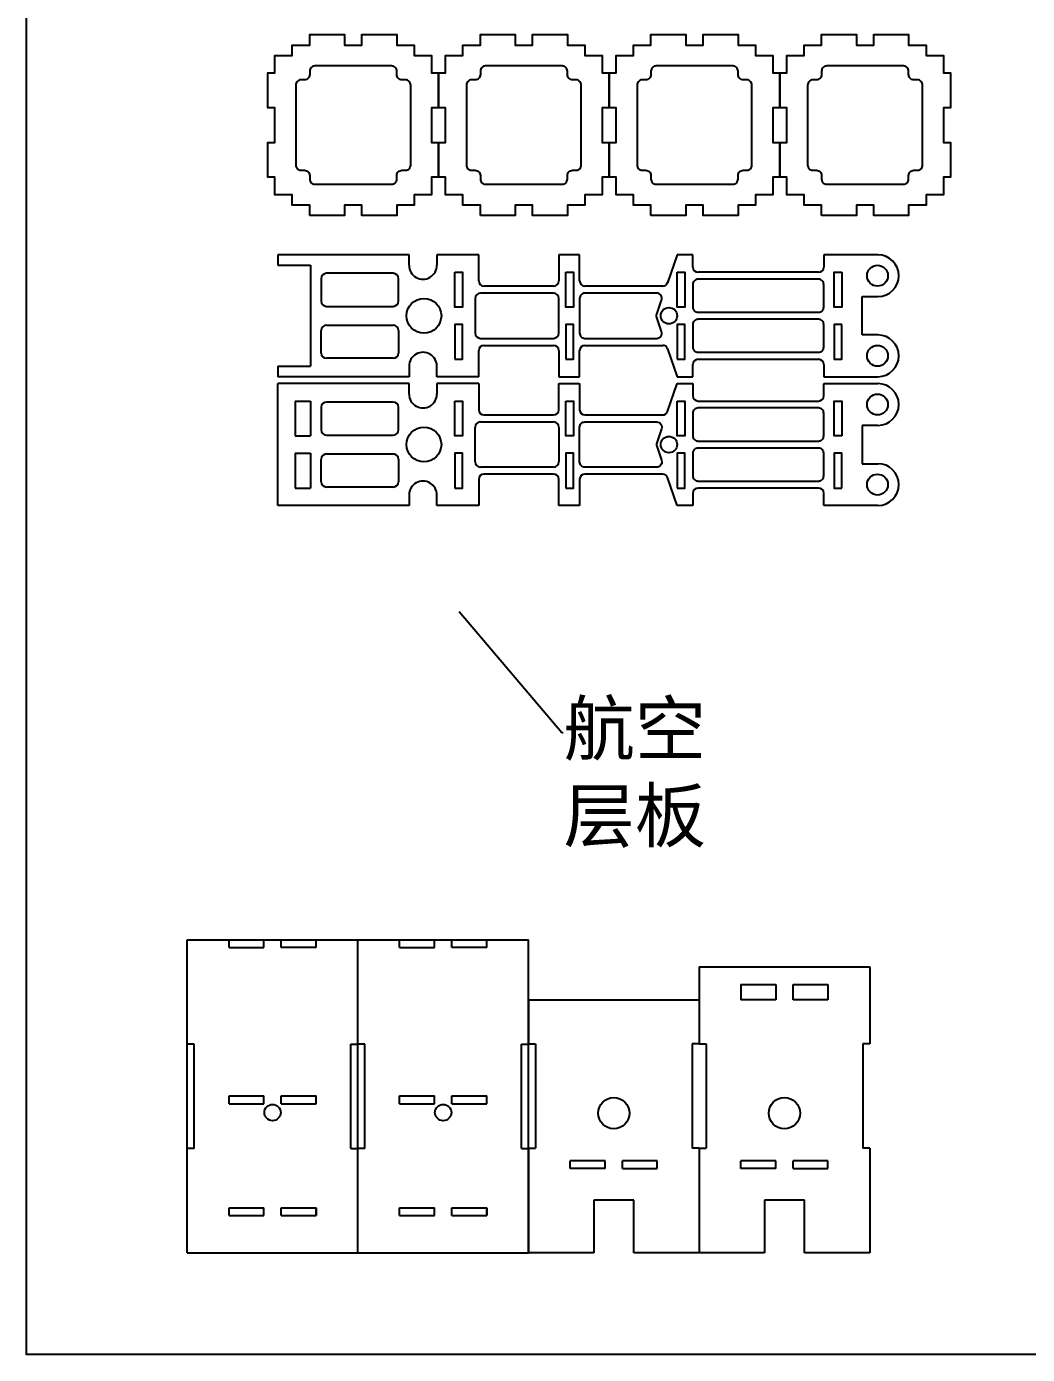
# Model space of a CAD drawing. Header units: inches. Extents: x -22 to 1081, y -135 to 712.
# Drawn here: x -22.3 to 265.2, y -15 to 366.5 of the extents above; entities that cross this region are included whole.
import ezdxf
from ezdxf import colors
from ezdxf.entities.mleader import LeaderData, LeaderLine
from ezdxf.math import Vec2, Vec3

# ---------------------------------------------------------------- set-up
doc = ezdxf.new("R2010")
doc.units = ezdxf.units.IN
doc.header["$MEASUREMENT"] = 0
doc.styles.get("Standard").update_dxf_attribs({"font": 'arial.ttf'})

msp = doc.modelspace()

# ---------------------------------------------------------------- linework, layer by layer
for p, q in [((87.56, 300.89), (49.84, 300.89)), ((49.84, 300.89), (49.84, 297.89)), ((49.84, 297.89), (59.24, 297.89)), ((59.24, 297.89), (59.24, 268.89)), ((49.84, 268.89), (49.84, 265.89)), ((49.84, 268.89), (59.24, 268.89)), ((87.56, 265.89), (49.84, 265.89)), ((87.56, 263.89), (49.84, 263.89)), ((49.84, 228.89), (49.84, 263.89)), ((54.84, 258.89), (59.24, 258.89)), ((54.84, 258.89), (54.84, 248.89)), ((59.24, 258.89), (59.24, 248.89)), ((54.84, 248.89), (59.24, 248.89)), ((54.84, 243.89), (59.24, 243.89)), ((54.84, 243.89), (54.84, 233.89)), ((59.24, 243.89), (59.24, 233.89)), ((54.84, 233.89), (59.24, 233.89)), ((87.56, 228.89), (49.84, 228.89)), ((23.86, 14.18), (23.86, 104.11)), ((23.86, 104.11), (72.86, 104.11)), ((35.86, 101.91), (35.86, 104.11)), ((45.86, 101.91), (45.86, 104.11)), ((50.86, 101.91), (50.86, 104.11)), ((50.86, 101.91), (50.86, 104.11)), ((60.86, 101.91), (60.86, 104.11)), ((60.86, 101.91), (60.86, 104.11)), ((72.86, 14.18), (72.86, 104.11)), ((72.86, 14.18), (72.86, 104.11)), ((72.86, 104.11), (121.86, 104.11)), ((84.86, 101.91), (84.86, 104.11)), ((94.86, 101.91), (94.86, 104.11)), ((99.86, 101.91), (99.86, 104.11)), ((99.86, 101.91), (99.86, 104.11)), ((109.86, 101.91), (109.86, 104.11)), ((109.86, 101.91), (109.86, 104.11)), ((121.86, 39.26), (121.86, 104.11)), ((35.86, 101.91), (45.86, 101.91)), ((60.86, 101.91), (50.86, 101.91)), ((84.86, 101.91), (94.86, 101.91)), ((109.86, 101.91), (99.86, 101.91)), ((121.86, 69.26), (121.86, 99.26)), ((170.86, 96.28), (219.86, 96.28)), ((170.86, 96.28), (170.86, 74.18)), ((219.86, 96.28), (219.86, 74.18)), ((182.86, 91.28), (182.86, 86.88)), ((182.86, 91.28), (192.86, 91.28)), ((192.86, 91.28), (192.86, 86.88)), ((197.86, 86.88), (197.86, 91.28)), ((197.86, 91.28), (207.86, 91.28)), ((207.86, 91.28), (207.86, 86.88)), ((121.86, 86.88), (170.86, 86.88)), ((121.86, 86.88), (121.86, 74.18)), ((170.86, 86.88), (170.86, 74.18)), ((192.86, 86.88), (182.86, 86.88)), ((207.86, 86.88), (197.86, 86.88)), ((25.86, 74.11), (23.86, 74.11)), ((25.86, 44.11), (25.86, 74.11)), ((70.86, 44.11), (70.86, 74.11)), ((70.86, 74.11), (72.86, 74.11)), ((74.86, 74.11), (72.86, 74.11)), ((74.86, 44.11), (74.86, 74.11)), ((119.86, 44.11), (119.86, 74.11)), ((119.86, 74.11), (121.86, 74.11)), ((121.86, 74.18), (123.86, 74.18)), ((123.86, 74.18), (123.86, 44.18)), ((168.86, 74.18), (168.86, 44.18)), ((170.86, 74.18), (168.86, 74.18)), ((170.86, 74.18), (172.86, 74.18)), ((172.86, 74.18), (172.86, 44.18)), ((217.86, 74.18), (217.86, 44.18)), ((219.86, 74.18), (217.86, 74.18)), ((35.86, 59.31), (45.86, 59.31)), ((35.86, 57.01), (35.86, 59.31)), ((45.86, 57.01), (45.86, 59.31)), ((50.86, 57.01), (50.86, 59.31)), ((50.86, 57.01), (50.86, 59.31)), ((50.86, 59.31), (60.86, 59.31)), ((60.86, 57.01), (60.86, 59.31)), ((84.86, 59.31), (94.86, 59.31)), ((84.86, 57.01), (84.86, 59.31)), ((94.86, 57.01), (94.86, 59.31)), ((99.86, 57.01), (99.86, 59.31)), ((99.86, 57.01), (99.86, 59.31)), ((99.86, 59.31), (109.86, 59.31)), ((109.86, 57.01), (109.86, 59.31)), ((35.86, 57.01), (45.86, 57.01)), ((50.86, 57.01), (60.86, 57.01)), ((84.86, 57.01), (94.86, 57.01)), ((99.86, 57.01), (109.86, 57.01)), ((25.86, 44.11), (23.86, 44.11)), ((70.86, 44.11), (72.86, 44.11)), ((74.86, 44.11), (72.86, 44.11)), ((119.86, 44.11), (121.86, 44.11)), ((121.86, 44.18), (121.86, 14.18)), ((121.86, 44.18), (123.86, 44.18)), ((170.86, 44.18), (168.86, 44.18)), ((170.86, 44.18), (170.86, 14.18)), ((170.86, 44.18), (172.86, 44.18)), ((170.86, 44.18), (170.86, 14.18)), ((170.86, 44.18), (170.86, 14.18)), ((219.86, 44.18), (217.86, 44.18)), ((219.86, 44.18), (219.86, 14.18)), ((219.86, 44.18), (219.86, 14.18)), ((121.86, 14.18), (121.86, 39.26)), ((133.86, 38.36), (133.86, 40.56)), ((143.86, 40.56), (133.86, 40.56)), ((143.86, 38.36), (133.86, 38.36)), ((143.86, 38.36), (143.86, 40.56)), ((148.86, 38.36), (148.86, 40.56)), ((158.86, 40.56), (148.86, 40.56)), ((148.86, 38.36), (158.86, 38.36)), ((158.86, 38.36), (158.86, 40.56)), ((182.86, 38.36), (182.86, 40.56)), ((192.86, 40.56), (182.86, 40.56)), ((192.86, 38.36), (182.86, 38.36)), ((192.86, 38.36), (192.86, 40.56)), ((197.86, 38.36), (197.86, 40.56)), ((207.86, 40.56), (197.86, 40.56)), ((197.86, 38.36), (207.86, 38.36)), ((207.86, 38.36), (207.86, 40.56)), ((35.86, 27.06), (45.86, 27.06)), ((35.86, 24.86), (35.86, 27.06)), ((45.86, 24.86), (45.86, 27.06)), ((50.86, 24.86), (50.86, 27.06)), ((50.86, 27.06), (60.86, 27.06)), ((60.86, 24.86), (60.86, 27.06)), ((60.86, 27.06), (60.86, 24.86)), ((60.86, 24.86), (60.86, 27.06)), ((84.86, 27.06), (94.86, 27.06)), ((84.86, 24.86), (84.86, 27.06)), ((94.86, 24.86), (94.86, 27.06)), ((99.86, 24.86), (99.86, 27.06)), ((99.86, 27.06), (109.86, 27.06)), ((109.86, 24.86), (109.86, 27.06)), ((109.86, 27.06), (109.86, 24.86)), ((109.86, 24.86), (109.86, 27.06)), ((146.36, 29.28), (140.61, 29.28)), ((140.61, 29.28), (140.61, 14.18)), ((152.11, 29.28), (146.36, 29.28)), ((152.11, 14.18), (152.11, 29.28)), ((195.36, 29.28), (189.61, 29.28)), ((189.61, 29.28), (189.61, 14.18)), ((201.11, 29.28), (195.36, 29.28)), ((201.11, 14.18), (201.11, 29.28)), ((35.86, 24.86), (45.86, 24.86)), ((50.86, 24.86), (60.86, 24.86)), ((84.86, 24.86), (94.86, 24.86)), ((99.86, 24.86), (109.86, 24.86)), ((23.86, 14.18), (54.11, 14.18)), ((54.11, 14.18), (72.86, 14.18)), ((72.86, 14.18), (103.11, 14.18)), ((103.11, 14.18), (121.86, 14.18)), ((140.61, 14.18), (121.86, 14.18)), ((170.86, 14.18), (152.11, 14.18)), ((189.61, 14.18), (170.86, 14.18)), ((219.86, 14.18), (201.11, 14.18))]:
    msp.add_line(p, q)
at = {"color": 0}
for p, q in [((77.56, 300.89), (77.56, 300.89)), ((87.56, 297.89), (87.56, 300.89)), ((107.56, 300.89), (95.56, 300.89)), ((95.56, 300.89), (95.56, 297.89)), ((107.56, 293.39), (107.56, 300.89)), ((136.56, 300.89), (130.56, 300.89)), ((130.56, 300.89), (130.56, 293.39)), ((136.56, 293.39), (136.56, 300.89)), ((164.56, 300.89), (161.83, 292.9)), ((169.06, 300.89), (164.56, 300.89)), ((169.06, 297.39), (169.06, 300.89)), ((222.21, 300.89), (206.66, 300.89)), ((206.66, 300.89), (206.66, 297.39)), ((62.34, 294.1), (62.34, 287.6)), ((83.04, 295.6), (63.84, 295.6)), ((84.54, 287.6), (84.54, 294.1)), ((205.16, 295.89), (170.56, 295.89)), ((129.06, 291.89), (109.06, 291.89)), ((160.41, 291.89), (138.06, 291.89)), ((106.56, 288.39), (106.56, 278.39)), ((129.06, 289.89), (108.06, 289.89)), ((130.56, 278.39), (130.56, 288.39)), ((217.73, 277.89), (217.73, 288.89)), ((217.73, 288.89), (222.21, 288.89)), ((63.84, 286.1), (83.04, 286.1)), ((62.34, 272.68), (62.34, 279.18)), ((63.84, 280.68), (83.04, 280.68)), ((84.54, 279.18), (84.54, 272.68)), ((108.06, 276.89), (129.06, 276.89)), ((109.06, 274.89), (129.06, 274.89)), ((138.06, 274.89), (160.41, 274.89)), ((222.21, 277.89), (217.73, 277.89)), ((83.04, 271.18), (63.84, 271.18)), ((107.56, 265.89), (107.56, 273.39)), ((130.56, 273.39), (130.56, 265.89)), ((136.56, 265.89), (136.56, 273.39)), ((161.83, 273.88), (164.56, 265.89)), ((170.56, 270.89), (205.16, 270.89)), ((87.56, 268.89), (87.56, 265.89)), ((95.56, 265.89), (95.56, 268.89)), ((169.06, 265.89), (169.06, 269.39)), ((206.66, 269.39), (206.66, 265.89)), ((77.56, 265.89), (77.56, 265.89)), ((77.56, 263.89), (77.56, 263.89)), ((87.56, 260.89), (87.56, 263.89)), ((107.56, 265.89), (95.56, 265.89)), ((107.56, 263.89), (95.56, 263.89)), ((95.56, 263.89), (95.56, 260.89)), ((107.56, 263.89), (107.56, 256.39)), ((130.56, 265.89), (136.56, 265.89)), ((130.56, 256.39), (130.56, 263.89)), ((130.56, 263.89), (136.56, 263.89)), ((136.56, 263.89), (136.56, 256.39)), ((161.83, 255.91), (164.56, 263.89)), ((164.56, 265.89), (169.06, 265.89)), ((164.56, 263.89), (169.06, 263.89)), ((169.06, 263.89), (169.06, 260.39)), ((206.66, 265.89), (222.21, 265.89)), ((206.66, 260.39), (206.66, 263.89)), ((206.66, 263.89), (222.21, 263.89)), ((62.34, 257.11), (62.34, 250.61)), ((83.04, 258.61), (63.84, 258.61)), ((84.54, 250.61), (84.54, 257.11)), ((170.56, 258.89), (205.16, 258.89)), ((108.06, 252.89), (129.06, 252.89)), ((109.06, 254.89), (129.06, 254.89)), ((138.06, 254.89), (160.41, 254.89)), ((222.21, 251.89), (217.73, 251.89)), ((217.73, 251.89), (217.73, 240.89)), ((63.84, 249.11), (83.04, 249.11)), ((106.56, 241.39), (106.56, 251.39)), ((130.56, 251.39), (130.56, 241.39)), ((62.34, 235.68), (62.34, 242.18)), ((63.84, 243.68), (83.04, 243.68)), ((84.54, 242.18), (84.54, 235.68)), ((217.73, 240.89), (222.21, 240.89)), ((129.06, 239.89), (108.06, 239.89)), ((129.06, 237.89), (109.06, 237.89)), ((160.41, 237.89), (138.06, 237.89)), ((164.56, 228.89), (161.83, 236.88)), ((83.04, 234.18), (63.84, 234.18)), ((107.56, 236.39), (107.56, 228.89)), ((130.56, 228.89), (130.56, 236.39)), ((136.56, 236.39), (136.56, 228.89)), ((205.16, 233.89), (170.56, 233.89)), ((87.56, 231.89), (87.56, 228.89)), ((95.56, 228.89), (95.56, 231.89)), ((169.06, 232.39), (169.06, 228.89)), ((206.66, 228.89), (206.66, 232.39)), ((87.56, 228.89), (87.56, 228.89)), ((107.56, 228.89), (95.56, 228.89)), ((136.56, 228.89), (130.56, 228.89)), ((169.06, 228.89), (164.56, 228.89)), ((222.21, 228.89), (206.66, 228.89))]:
    msp.add_line(p, q, dxfattribs=at)
for points in [[(-22.28, 711.77), (602.97, 711.77), (602.97, -15.04), (-22.28, -15.04)], [(59.04, 312.18), (59.04, 315.18), (54.04, 315.18), (54.04, 318.18), (49.04, 318.18), (49.04, 323.18), (47.04, 323.18), (47.04, 333.18), (49.04, 333.18), (49.04, 343.18), (47.04, 343.18), (47.04, 353.18), (49.04, 353.18), (49.04, 358.18), (54.04, 358.18), (54.04, 361.18), (59.04, 361.18), (59.04, 364.18), (69.04, 364.18), (69.04, 361.18), (74.04, 361.18), (74.04, 364.18), (84.04, 364.18), (84.04, 361.18), (89.04, 361.18), (89.04, 358.18), (94.04, 358.18), (94.04, 353.18), (96.04, 353.18), (96.04, 343.18), (94.04, 343.18), (94.04, 333.18), (96.04, 333.18), (96.04, 323.18), (94.04, 323.18), (94.04, 318.18), (89.04, 318.18), (89.04, 315.18), (84.04, 315.18), (84.04, 312.18), (74.04, 312.18), (74.04, 315.18), (69.04, 315.18), (69.04, 312.18)], [(108.04, 312.18), (108.04, 315.18), (103.04, 315.18), (103.04, 318.18), (98.04, 318.18), (98.04, 323.18), (96.04, 323.18), (96.04, 333.18), (98.04, 333.18), (98.04, 343.18), (96.04, 343.18), (96.04, 353.18), (98.04, 353.18), (98.04, 358.18), (103.04, 358.18), (103.04, 361.18), (108.04, 361.18), (108.04, 364.18), (118.04, 364.18), (118.04, 361.18), (123.04, 361.18), (123.04, 364.18), (133.04, 364.18), (133.04, 361.18), (138.04, 361.18), (138.04, 358.18), (143.04, 358.18), (143.04, 353.18), (145.04, 353.18), (145.04, 343.18), (143.04, 343.18), (143.04, 333.18), (145.04, 333.18), (145.04, 323.18), (143.04, 323.18), (143.04, 318.18), (138.04, 318.18), (138.04, 315.18), (133.04, 315.18), (133.04, 312.18), (123.04, 312.18), (123.04, 315.18), (118.04, 315.18), (118.04, 312.18)], [(157.04, 312.18), (157.04, 315.18), (152.04, 315.18), (152.04, 318.18), (147.04, 318.18), (147.04, 323.18), (145.04, 323.18), (145.04, 333.18), (147.04, 333.18), (147.04, 343.18), (145.04, 343.18), (145.04, 353.18), (147.04, 353.18), (147.04, 358.18), (152.04, 358.18), (152.04, 361.18), (157.04, 361.18), (157.04, 364.18), (167.04, 364.18), (167.04, 361.18), (172.04, 361.18), (172.04, 364.18), (182.04, 364.18), (182.04, 361.18), (187.04, 361.18), (187.04, 358.18), (192.04, 358.18), (192.04, 353.18), (194.04, 353.18), (194.04, 343.18), (192.04, 343.18), (192.04, 333.18), (194.04, 333.18), (194.04, 323.18), (192.04, 323.18), (192.04, 318.18), (187.04, 318.18), (187.04, 315.18), (182.04, 315.18), (182.04, 312.18), (172.04, 312.18), (172.04, 315.18), (167.04, 315.18), (167.04, 312.18)], [(206.04, 312.18), (206.04, 315.18), (201.04, 315.18), (201.04, 318.18), (196.04, 318.18), (196.04, 323.18), (194.04, 323.18), (194.04, 333.18), (196.04, 333.18), (196.04, 343.18), (194.04, 343.18), (194.04, 353.18), (196.04, 353.18), (196.04, 358.18), (201.04, 358.18), (201.04, 361.18), (206.04, 361.18), (206.04, 364.18), (216.04, 364.18), (216.04, 361.18), (221.04, 361.18), (221.04, 364.18), (231.04, 364.18), (231.04, 361.18), (236.04, 361.18), (236.04, 358.18), (241.04, 358.18), (241.04, 353.18), (243.04, 353.18), (243.04, 343.18), (241.04, 343.18), (241.04, 333.18), (243.04, 333.18), (243.04, 323.18), (241.04, 323.18), (241.04, 318.18), (236.04, 318.18), (236.04, 315.18), (231.04, 315.18), (231.04, 312.18), (221.04, 312.18), (221.04, 315.18), (216.04, 315.18), (216.04, 312.18)]]:
    msp.add_lwpolyline(points, close=True)
for points in [[(88.04, 349.68, 0.414214), (86.54, 351.18), (85.54, 351.18, -0.414214), (84.04, 352.68), (84.04, 353.68, 0.414214), (82.54, 355.18), (60.54, 355.18, 0.414214), (59.04, 353.68), (59.04, 352.68, -0.414214), (57.54, 351.18), (56.54, 351.18, 0.414214), (55.04, 349.68), (55.04, 326.68, 0.414214), (56.54, 325.18), (57.54, 325.18, -0.414214), (59.04, 323.68), (59.04, 322.68, 0.414214), (60.54, 321.18), (82.54, 321.18, 0.414214), (84.04, 322.68), (84.04, 323.68, -0.414214), (85.54, 325.18), (86.54, 325.18, 0.414214), (88.04, 326.68)], [(137.04, 349.68, 0.414214), (135.54, 351.18), (134.54, 351.18, -0.414214), (133.04, 352.68), (133.04, 353.68, 0.414214), (131.54, 355.18), (109.54, 355.18, 0.414214), (108.04, 353.68), (108.04, 352.68, -0.414214), (106.54, 351.18), (105.54, 351.18, 0.414214), (104.04, 349.68), (104.04, 326.68, 0.414214), (105.54, 325.18), (106.54, 325.18, -0.414214), (108.04, 323.68), (108.04, 322.68, 0.414214), (109.54, 321.18), (131.54, 321.18, 0.414214), (133.04, 322.68), (133.04, 323.68, -0.414214), (134.54, 325.18), (135.54, 325.18, 0.414214), (137.04, 326.68)], [(186.04, 349.68, 0.414214), (184.54, 351.18), (183.54, 351.18, -0.414214), (182.04, 352.68), (182.04, 353.68, 0.414214), (180.54, 355.18), (158.54, 355.18, 0.414214), (157.04, 353.68), (157.04, 352.68, -0.414214), (155.54, 351.18), (154.54, 351.18, 0.414214), (153.04, 349.68), (153.04, 326.68, 0.414214), (154.54, 325.18), (155.54, 325.18, -0.414214), (157.04, 323.68), (157.04, 322.68, 0.414214), (158.54, 321.18), (180.54, 321.18, 0.414214), (182.04, 322.68), (182.04, 323.68, -0.414214), (183.54, 325.18), (184.54, 325.18, 0.414214), (186.04, 326.68)], [(235.04, 349.68, 0.414214), (233.54, 351.18), (232.54, 351.18, -0.414214), (231.04, 352.68), (231.04, 353.68, 0.414214), (229.54, 355.18), (207.54, 355.18, 0.414214), (206.04, 353.68), (206.04, 352.68, -0.414214), (204.54, 351.18), (203.54, 351.18, 0.414214), (202.04, 349.68), (202.04, 326.68, 0.414214), (203.54, 325.18), (204.54, 325.18, -0.414214), (206.04, 323.68), (206.04, 322.68, 0.414214), (207.54, 321.18), (229.54, 321.18, 0.414214), (231.04, 322.68), (231.04, 323.68, -0.414214), (232.54, 325.18), (233.54, 325.18, 0.414214), (235.04, 326.68)]]:
    msp.add_lwpolyline(points, format="xyb", close=True)
for points in [[(100.76, 295.89), (102.96, 295.89), (102.96, 285.89), (100.76, 285.89)], [(132.61, 295.9), (134.81, 295.9), (134.76, 285.9), (132.61, 285.9)], [(164.56, 295.89), (166.76, 295.89), (166.76, 285.89), (164.56, 285.89)], [(211.86, 295.89), (211.86, 285.89), (209.66, 285.89), (209.66, 295.89)], [(100.76, 270.89), (102.96, 270.89), (102.96, 280.89), (100.76, 280.89)], [(132.56, 270.89), (134.76, 270.89), (134.76, 280.89), (132.56, 280.89)], [(164.56, 270.89), (166.76, 270.89), (166.76, 280.89), (164.56, 280.89)], [(211.86, 280.89), (209.66, 280.89), (209.66, 270.89), (211.86, 270.89)], [(100.76, 258.89), (102.96, 258.89), (102.96, 248.89), (100.76, 248.89)], [(132.56, 258.89), (134.76, 258.89), (134.76, 248.9), (132.56, 248.89)], [(164.56, 258.89), (166.76, 258.89), (166.76, 248.89), (164.56, 248.89)], [(211.86, 248.89), (209.66, 248.89), (209.66, 258.89), (211.86, 258.89)], [(100.76, 233.89), (102.96, 233.89), (102.96, 243.89), (100.76, 243.89)], [(132.61, 233.89), (134.81, 233.89), (134.76, 243.89), (132.61, 243.89)], [(164.56, 233.89), (166.76, 233.89), (166.76, 243.89), (164.56, 243.89)], [(211.86, 233.89), (211.86, 243.89), (209.66, 243.89), (209.66, 233.89)]]:
    msp.add_lwpolyline(points, close=True, dxfattribs=at)
for points in [[(206.66, 285.89), (206.66, 292.39, 0.414214), (205.16, 293.89), (170.56, 293.89, 0.414214), (169.06, 292.39), (169.06, 285.89, 0.414214), (170.56, 284.39), (205.16, 284.39, 0.414214)], [(160.11, 287.9, 0.514618), (158.69, 289.89), (138.06, 289.89, 0.414214), (136.56, 288.39), (136.56, 278.39, 0.414214), (138.06, 276.89), (158.69, 276.89, 0.514618), (160.11, 278.88), (158.73, 282.9, -0.166667), (158.73, 283.88)], [(169.06, 280.89), (169.06, 274.39, 0.414214), (170.56, 272.89), (205.16, 272.89, 0.414214), (206.66, 274.39), (206.66, 280.89, 0.414214), (205.16, 282.39), (170.56, 282.39, 0.414214)], [(206.66, 248.89), (206.66, 255.39, 0.414214), (205.16, 256.89), (170.56, 256.89, 0.414214), (169.06, 255.39), (169.06, 248.89, 0.414214), (170.56, 247.39), (205.16, 247.39, 0.414214)], [(160.11, 241.88, -0.514618), (158.69, 239.89), (138.06, 239.89, -0.414214), (136.56, 241.39), (136.56, 251.39, -0.414214), (138.06, 252.89), (158.69, 252.89, -0.514618), (160.11, 250.91), (158.73, 246.88, 0.166667), (158.73, 245.91)], [(169.06, 243.89), (169.06, 237.39, 0.414214), (170.56, 235.89), (205.16, 235.89, 0.414214), (206.66, 237.39), (206.66, 243.89, 0.414214), (205.16, 245.39), (170.56, 245.39, 0.414214)]]:
    msp.add_lwpolyline(points, format="xyb", close=True, dxfattribs=at)
for centre, radius in [((222.1, 294.89), 3), ((91.84, 283.39), 5), ((162.21, 283.39), 2.35), ((222.1, 271.89), 3), ((222.1, 257.89), 3), ((91.84, 246.39), 5), ((162.21, 246.39), 2.35), ((222.1, 234.89), 3)]:
    msp.add_circle(centre, radius, dxfattribs=at)
for centre, radius in [((146.36, 54.28), 4.5), ((195.36, 54.28), 4.5), ((48.36, 54.46), 2.35), ((97.36, 54.46), 2.35)]:
    msp.add_circle(centre, radius)
for centre, radius, start, end in [((91.56, 297.89), 4, 180, 0.9634), ((222.21, 294.89), 6, 270, 90), ((63.84, 294.1), 1.5, 90, 180), ((83.04, 294.1), 1.5, 0, 90), ((170.56, 297.39), 1.5, 180, 270), ((205.16, 297.39), 1.5, 270, 0), ((109.06, 293.39), 1.5, 180, 270), ((129.06, 293.39), 1.5, 270, 0), ((138.06, 293.39), 1.5, 180, 270), ((160.41, 293.39), 1.5, 270, 341.0754), ((63.84, 287.6), 1.5, 180, 270), ((83.04, 287.6), 1.5, 270, 0), ((108.06, 288.39), 1.5, 90, 180), ((129.06, 288.39), 1.5, 0, 90), ((63.84, 279.18), 1.5, 90, 180), ((83.04, 279.18), 1.5, 0, 90), ((108.06, 278.39), 1.5, 180, 270), ((109.06, 273.39), 1.5, 90, 180), ((129.06, 278.39), 1.5, 270, 0), ((129.06, 273.39), 1.5, 0, 90), ((138.06, 273.39), 1.5, 90, 180), ((160.41, 273.39), 1.5, 18.9246, 90), ((222.21, 271.89), 6, 270, 90), ((63.84, 272.68), 1.5, 180, 270), ((83.04, 272.68), 1.5, 270, 0), ((91.56, 268.89), 4, 359.0366, 180), ((170.56, 269.39), 1.5, 90, 180), ((205.16, 269.39), 1.5, 0, 90), ((222.21, 257.89), 6, 270, 90), ((91.56, 260.89), 4, 180, 0.9634), ((170.56, 260.39), 1.5, 180, 270), ((205.16, 260.39), 1.5, 270, 0), ((63.84, 257.11), 1.5, 90, 180), ((83.04, 257.11), 1.5, 0, 90), ((109.06, 256.39), 1.5, 180, 270), ((129.06, 256.39), 1.5, 270, 0), ((138.06, 256.39), 1.5, 180, 270), ((160.41, 256.39), 1.5, 270, 341.0754), ((108.06, 251.39), 1.5, 90, 180), ((129.06, 251.39), 1.5, 0, 90), ((63.84, 250.61), 1.5, 180, 270), ((83.04, 250.61), 1.5, 270, 0), ((63.84, 242.18), 1.5, 90, 180), ((83.04, 242.18), 1.5, 0, 90), ((108.06, 241.39), 1.5, 180, 270), ((129.06, 241.39), 1.5, 270, 0), ((222.21, 234.89), 6, 270, 90), ((109.06, 236.39), 1.5, 90, 180), ((129.06, 236.39), 1.5, 0, 90), ((138.06, 236.39), 1.5, 90, 180), ((160.41, 236.39), 1.5, 18.9246, 90), ((63.84, 235.68), 1.5, 180, 270), ((83.04, 235.68), 1.5, 270, 0), ((91.56, 231.89), 4, 359.0366, 180), ((170.56, 232.39), 1.5, 90, 180), ((205.16, 232.39), 1.5, 0, 90)]:
    msp.add_arc(centre, radius, start, end, dxfattribs=at)

# ---------------------------------------------------------------- leaders
ml = msp.add_multileader_mtext('Standard')
ml.set_content('{\\fSimSun|b0|i0|c134|p2;航空}\\P{\\fSimSun|b0|i0|c134|p2;层板}', color=256)
ml.set_leader_properties()
ml.build(insert=Vec2(0, 0))
ml.multileader.update_dxf_attribs({"text_right_attachment_type": 6, "dogleg_length": 0.36, "arrow_head_size": 0.18})
ctx = ml.context
ctx.base_point, ctx.char_height, ctx.arrow_head_size, ctx.landing_gap_size, ctx.plane_origin = Vec3(131.85, 163.68), 15, 0.18, 0.09, Vec3(101.88, 198.53)
ctx.right_attachment = 6
notes = []
notes.append((ctx, [(0, (1, 1, 0), (131.49, 163.68), (1, 0), 0.36, [(0, [(101.88, 198.53)], 0, [])])]))
ctx.mtext.insert, ctx.mtext.flow_direction = Vec3(131.94, 172.31), 5
for ctx, leaders in notes:
    for number, flags, end, landing, length, lines in leaders:
        leader = LeaderData()
        leader.index, (leader.has_last_leader_line, leader.has_dogleg_vector, leader.attachment_direction) = number, flags
        leader.last_leader_point, leader.dogleg_vector, leader.dogleg_length = Vec3(end), Vec3(landing), length
        for number, points, colour, breaks in lines:
            line = LeaderLine()
            line.index, line.vertices, line.color, line.breaks = number, Vec3.list(points), colors.encode_raw_color(colour), breaks
            leader.lines.append(line)
        ctx.leaders.append(leader)

doc.saveas('drawing.dxf')
